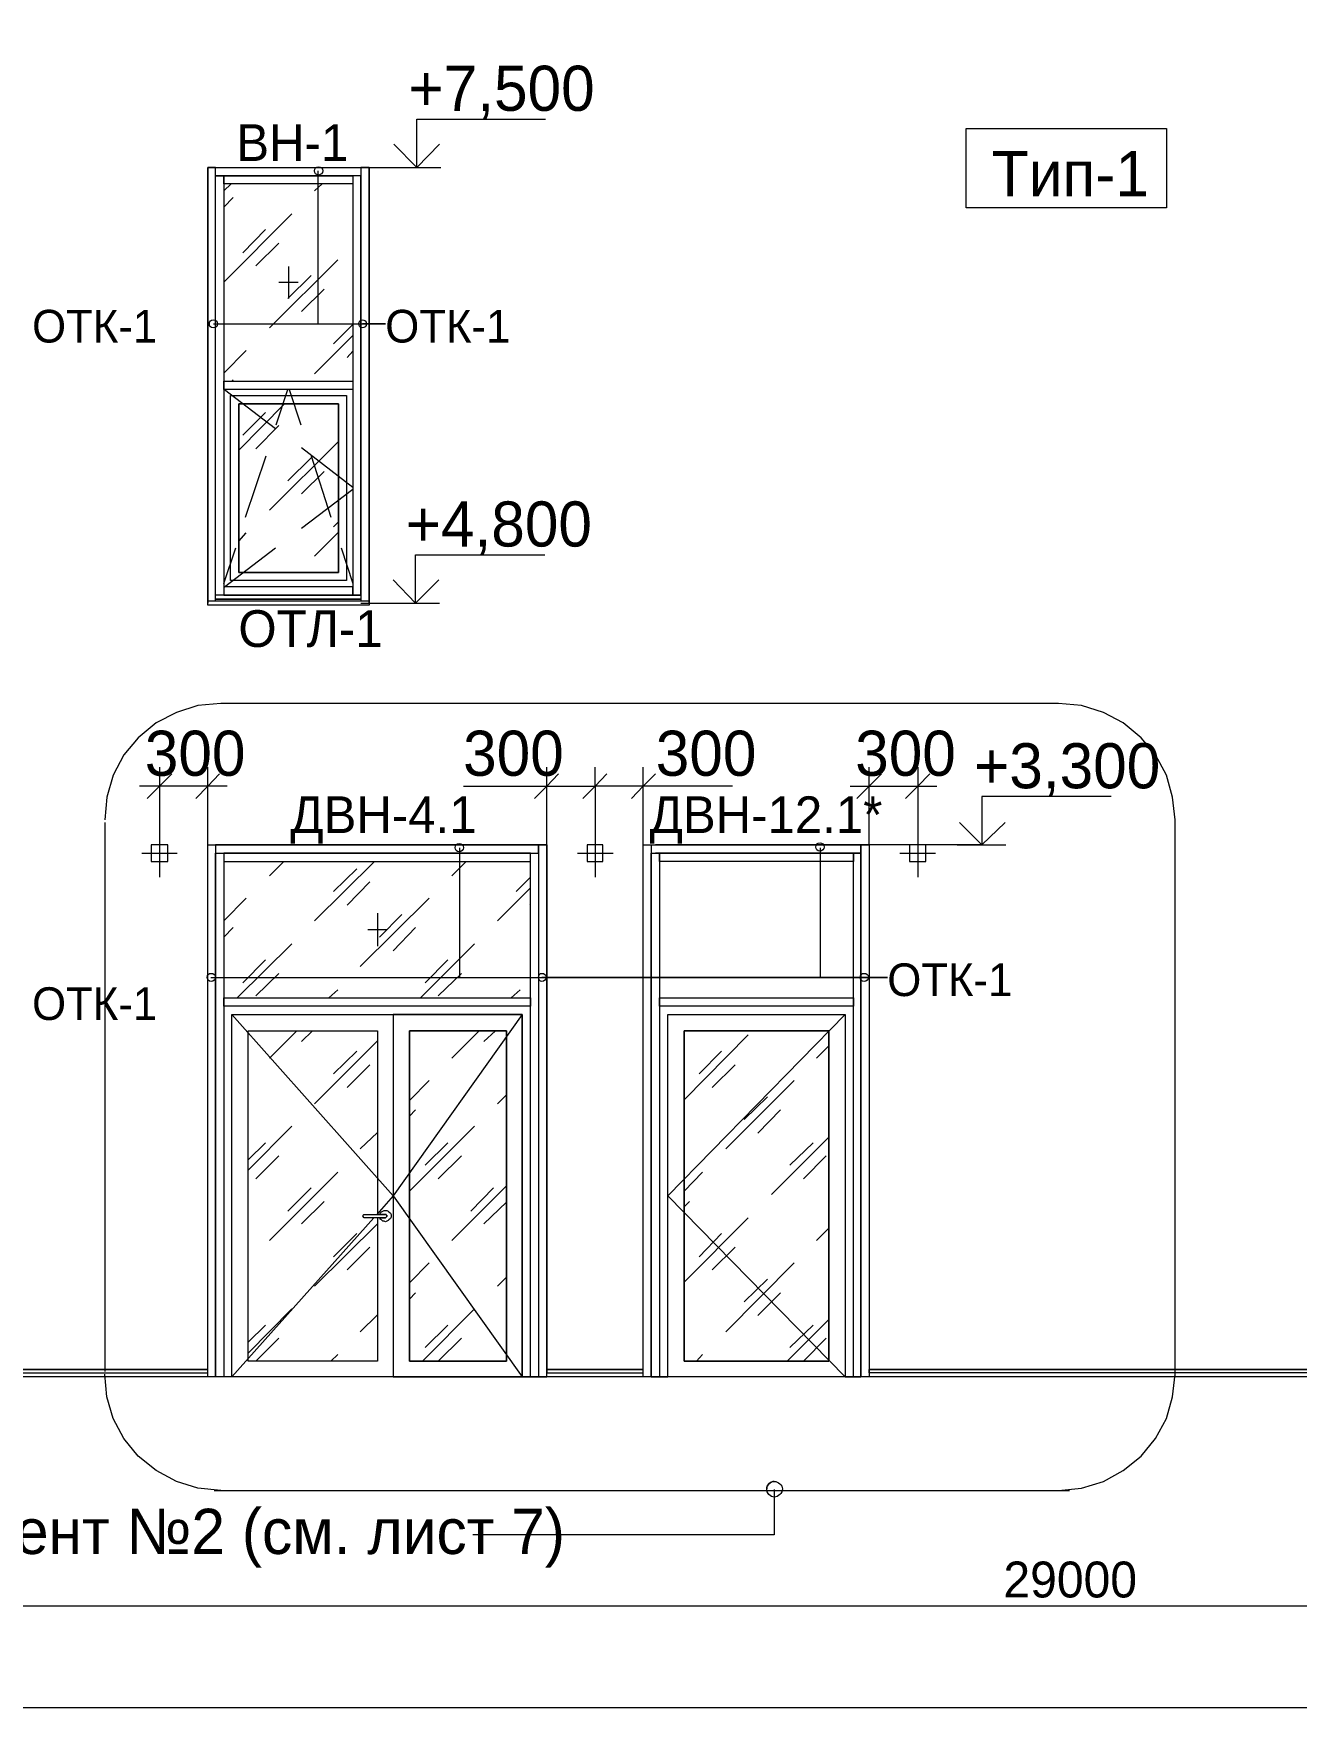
# Model space of a CAD drawing. Header units: millimetres. Extents: x 2294 to 908349, y -83289 to 219220.
# Drawn here: x 397015 to 404842, y 112340 to 122716 of the extents above; entities that cross this region are included whole.
import ezdxf

# ---------------------------------------------------------------- set-up
doc = ezdxf.new("R2010")
doc.units = ezdxf.units.MM
doc.layers.add('PDF _Геометрия', color=7, linetype='Continuous')
doc.layers.add('PDF _Текст', color=7, linetype='Continuous')

msp = doc.modelspace()

# ---------------------------------------------------------------- linework, layer by layer
at = {"layer": 'PDF _Геометрия', "lineweight": 9}
for points in [[(355033.6, 114435.6), (388559.4, 114435.6), (388559.4, 128188.8), (388559.4, 114435.6), (388580.6, 114435.6), (388580.6, 128188.8), (388580.6, 114435.6), (398096.5, 114435.6), (398096.5, 117686.6), (400196.1, 117686.6), (400196.1, 114435.6), (400793, 114435.6), (400793, 117686.6), (402194.1, 117686.6), (402194.1, 114435.6), (418173.9, 114435.6)], [(398934.7, 121885.8), (399133.6, 121885.8), (399391.8, 121885.8), (399391.8, 122186.3), (400187.6, 122186.3)], [(398143.1, 119197.8), (398143.1, 119261.3), (398143.1, 120535.5), (398143.1, 121835), (398193.9, 121835), (398193.9, 120535.5), (398193.9, 119235.9), (398143.1, 119235.9), (398143.1, 120535.5), (398143.1, 121809.6), (398143.1, 121885.8), (398096.5, 121885.8), (398096.5, 121809.6), (398096.5, 120535.5), (398096.5, 119261.3), (398096.5, 119185.1), (398096.5, 121885.8), (399095.5, 121885.8), (399095.5, 119185.1), (399095.5, 119261.3), (399095.5, 120535.5), (399095.5, 121809.6), (399095.5, 121885.8), (399044.7, 121885.8), (399044.7, 121809.6), (399044.7, 120535.5), (399044.7, 121835), (398993.9, 121835), (398993.9, 120535.5), (398993.9, 119235.9), (398993.9, 119286.7), (398193.9, 119286.7), (398193.9, 119235.9), (398993.9, 119235.9), (399044.7, 119235.9), (399044.7, 120535.5), (399044.7, 119261.3), (399044.7, 119197.8)], [(398778, 121864.6), (398778, 120916.4), (399197.1, 120916.4), (399053.2, 120916.4)], [(399239.4, 121885.8), (399540, 121885.8)], [(398193.9, 121741.9), (398240.4, 121784.2)], [(398756.9, 121741.9), (398803.4, 121784.2)], [(398193.9, 121640.3), (398253.1, 121699.5)], [(398193.9, 121174.6), (398617.2, 121597.9)], [(398312.4, 121356.7), (398452.1, 121500.6)], [(398392.8, 121276.2), (398536.7, 121415.9)], [(398477.5, 120891), (398900.8, 121314.3)], [(398591.8, 121073), (398735.7, 121217)], [(398596, 121272), (398596, 121073)], [(398536.7, 121174.6), (398655.3, 121174.6)], [(398676.4, 120992.6), (398816.1, 121132.3)], [(398130.4, 120916.4), (399197.1, 120916.4)], [(398875.4, 120793.7), (398993.9, 120912.2)], [(398756.9, 120607.4), (398993.9, 120844.5)], [(398193.9, 120611.6), (398333.6, 120751.3)], [(398960, 120709), (398993.9, 120747.1)], [(398198.1, 120510.1), (398515.6, 120268.8)], [(398244.7, 120560.8), (398253.1, 120569.3)], [(398519.8, 120289.9), (398591.8, 120510.1)], [(398600.2, 120510.1), (398672.2, 120289.9)], [(398287, 120133.3), (398570.6, 120421.2)], [(398312.4, 120226.4), (398452.1, 120366.1)], [(398392.8, 120141.8), (398536.7, 120285.7)], [(398477.5, 119760.8), (398900.8, 120184.1)], [(398329.3, 119718.5), (398456.3, 120099.4)], [(398591.8, 119942.8), (398735.7, 120086.7)], [(398676.4, 120150.2), (398993.9, 119904.7)], [(398735.7, 120099.4), (398858.5, 119718.5)], [(398676.4, 119862.4), (398816.1, 120002.1)], [(398676.4, 119650.7), (398993.9, 119892)], [(398875.4, 119659.2), (398905, 119688.8)], [(398287, 119570.3), (398333.6, 119621.1)], [(398756.9, 119477.2), (398905, 119625.3)], [(398193.9, 119307.9), (398270.1, 119528)], [(398198.1, 119286.7), (398515.6, 119528)], [(398922, 119528), (398993.9, 119307.9)], [(399044.7, 119185.1), (399290.2, 119185.1), (399383.4, 119185.1), (399383.4, 119485.7), (400183.4, 119485.7)], [(399044.7, 119235.9), (398143.1, 119235.9)], [(399095.5, 119202), (399095.5, 119197.8), (398096.5, 119197.8), (398096.5, 119202)], [(399095.5, 119197.8), (399095.5, 119172.4), (398096.5, 119172.4), (398096.5, 119197.8)], [(398096.5, 119172.4), (398096.5, 119180.9)], [(399044.7, 119210.5), (398143.1, 119210.5), (399044.7, 119210.5)], [(399044.7, 119210.5), (398143.1, 119210.5)], [(399095.5, 119180.9), (399095.5, 119172.4)], [(399231, 119185.1), (399531.5, 119185.1)], [(404090.5, 117843.2), (404073.6, 117982.9), (404035.5, 118118.4), (403967.8, 118245.4), (403878.9, 118351.2), (403768.8, 118444.3), (403646, 118507.8), (403510.6, 118550.1), (403366.7, 118562.8), (398176.9, 118562.8), (398033, 118550.1), (397901.8, 118507.8), (397774.8, 118444.3), (397664.7, 118351.2), (397575.8, 118245.4), (397508.1, 118118.4), (397470, 117982.9), (397457.3, 117843.2)], [(397796, 118169.2), (397796, 118050.6), (397796, 117788.2), (397796, 117487.6)], [(398096.5, 117686.6), (398096.5, 118050.6), (398096.5, 118169.2)], [(400073.3, 118050.6), (400496.6, 118050.6), (400496.6, 118169.2)], [(400196.1, 117686.6), (400196.1, 118050.6), (400196.1, 118169.2)], [(400793, 117686.6), (400793, 118050.6), (400793, 118169.2)], [(402194.1, 117686.6), (402194.1, 118050.6), (402194.1, 118169.2)], [(402494.7, 118169.2), (402494.7, 118050.6), (402494.7, 117788.2), (402494.7, 117487.6)], [(398215, 118050.6), (397673.2, 118050.6)], [(399679.7, 118050.6), (400153.8, 118050.6), (400344.3, 118050.6)], [(400915.7, 118050.6), (400496.6, 118050.6), (400496.6, 117788.2), (400496.6, 117487.6)], [(401347.5, 118050.6), (400873.4, 118050.6), (400644.8, 118050.6)], [(403692.6, 117987.1), (402892.6, 117987.1), (402892.6, 117686.6), (402223.7, 117686.6), (402143.3, 117686.6), (402143.3, 117635.8), (402117.9, 117635.8), (400869.2, 117635.8)], [(402075.6, 118050.6), (402613.2, 118050.6)], [(397457.3, 117826.3), (397457.3, 114422.9)], [(404090.5, 114389), (404090.5, 117847.5)], [(398143.1, 114389), (398143.1, 116713), (398143.1, 114389), (398096.5, 114389), (398096.5, 116713), (398096.5, 117610.4), (398096.5, 117686.6), (398143.1, 117686.6), (398143.1, 117610.4), (398143.1, 116713), (398143.1, 117635.8), (398168.5, 117635.8), (400119.9, 117635.8), (400145.3, 117635.8), (400145.3, 117686.6), (400119.9, 117686.6), (398168.5, 117686.6), (398143.1, 117686.6), (398143.1, 117635.8), (398193.9, 117635.8), (398193.9, 116713), (398193.9, 114389)], [(400043.7, 116636.8), (399243.7, 115510.8), (400043.7, 114389), (400043.7, 116636.8), (399243.7, 116636.8), (399243.7, 114389), (400043.7, 114389), (400103, 114389), (400094.5, 114389), (400145.3, 114389), (400196.1, 114389), (400196.1, 116713), (400196.1, 117610.4), (400196.1, 117686.6), (400145.3, 117686.6), (400145.3, 117610.4), (400145.3, 116713), (400145.3, 114389), (400136.8, 114389)], [(399654.3, 117669.7), (399654.3, 116865.4), (402308.4, 116865.4), (400166.5, 116865.4)], [(400843.8, 114389), (400843.8, 116713), (400843.8, 117635.8), (400894.6, 117635.8), (400894.6, 116713), (400894.6, 114389), (400886.1, 114389), (400945.4, 114389), (400945.4, 116636.8), (402045.9, 116636.8), (402045.9, 114389), (402105.2, 114389), (402096.7, 114389), (402096.7, 116713), (402096.7, 117635.8), (402096.7, 117585), (400894.6, 117585), (400894.6, 117635.8), (402096.7, 117635.8), (402143.3, 117635.8), (402143.3, 116713), (402143.3, 117610.4), (402143.3, 117686.6), (402194.1, 117686.6), (402194.1, 117610.4), (402194.1, 116713), (402194.1, 114389), (402143.3, 114389), (402143.3, 116713), (402143.3, 114389)], [(402143.3, 117686.6), (402117.9, 117686.6), (400869.2, 117686.6)], [(401889.3, 117669.7), (401889.3, 116865.4), (402308.4, 116865.4), (402164.5, 116865.4)], [(402740.2, 117686.6), (403040.7, 117686.6)], [(397685.9, 117635.8), (397906, 117635.8)], [(400094.5, 114389), (400094.5, 116713), (400094.5, 117635.8), (398193.9, 117635.8), (398193.9, 117585), (400094.5, 117585), (400094.5, 117635.8), (400145.3, 117635.8), (400145.3, 116713), (400145.3, 114389)], [(398477.5, 117496.1), (398566.4, 117585)], [(398756.9, 117216.7), (399129.4, 117585)], [(399607.7, 117496.1), (399696.6, 117585)], [(400386.6, 117635.8), (400606.7, 117635.8)], [(400843.8, 117635.8), (400856.5, 117635.8)], [(402384.6, 117635.8), (402604.7, 117635.8)], [(398875.4, 117398.8), (399019.3, 117538.4)], [(398960, 117314.1), (399099.7, 117458)], [(400005.6, 117398.8), (400094.5, 117487.6)], [(398193.9, 117216.7), (398333.6, 117356.4)], [(399040.5, 116933.1), (399468, 117356.4)], [(399891.3, 117216.7), (400094.5, 117419.9)], [(399146.3, 117263.3), (399146.3, 117060.1)], [(399159, 117115.1), (399298.7, 117254.8)], [(400090.3, 117314.1), (400094.5, 117318.3)], [(398193.9, 117115.1), (398253.1, 117174.4)], [(399087, 117161.7), (399205.6, 117161.7)], [(399243.7, 117030.5), (399383.4, 117174.4)], [(398278.5, 116738.4), (398617.2, 117072.8)], [(399413, 116738.4), (399747.4, 117072.8)], [(398312.4, 116831.5), (398452.1, 116975.4)], [(399442.6, 116831.5), (399582.3, 116975.4)], [(398113.4, 116865.4), (402308.4, 116865.4)], [(398392.8, 116751.1), (398536.7, 116890.8)], [(399523, 116751.1), (399667, 116890.8)], [(398845.8, 116738.4), (398900.8, 116789.2)], [(399976, 116738.4), (400031, 116789.2)], [(398244.7, 116636.8), (399243.7, 115510.8), (399142.1, 115396.5)], [(399125.1, 115375.4), (398244.7, 114389), (398244.7, 116636.8), (400043.7, 116636.8), (400043.7, 114389)], [(402045.9, 116636.8), (400945.4, 115510.8), (402045.9, 114389)], [(399146.3, 115375.4), (399146.3, 114486.4), (398346.3, 114486.4), (398346.3, 116535.2), (399146.3, 116535.2), (399146.3, 115396.5)], [(398477.5, 116365.9), (398646.8, 116535.2)], [(398676.4, 116467.5), (398744.2, 116535.2)], [(399607.7, 116365.9), (399777, 116535.2)], [(399806.7, 116467.5), (399878.6, 116535.2)], [(398756.9, 116082.3), (399146.3, 116471.7)], [(401046.9, 116107.7), (401444.9, 116509.8)], [(401868.2, 116365.9), (401944.4, 116442.1)], [(398875.4, 116268.5), (399019.3, 116408.2)], [(398960, 116183.9), (399099.7, 116323.6)], [(401140.1, 116268.5), (401279.8, 116408.2)], [(401220.5, 116183.9), (401364.4, 116323.6)], [(399345.3, 116103.4), (399468, 116226.2)], [(401305.2, 115802.9), (401728.5, 116226.2)], [(399891.3, 116082.3), (399946.4, 116137.3)], [(401419.5, 115984.9), (401563.4, 116124.6)], [(399345.3, 116006.1), (399383.4, 116044.2)], [(401504.1, 115900.2), (401643.8, 116044.2)], [(398346.3, 115671.7), (398617.2, 115942.6)], [(399040.5, 115802.9), (399146.3, 115904.5)], [(399345.3, 115540.4), (399747.4, 115942.6)], [(398346.3, 115735.2), (398452.1, 115841)], [(399442.6, 115701.3), (399582.3, 115841)], [(401588.8, 115519.3), (401944.4, 115874.9)], [(401703.1, 115701.3), (401847, 115841)], [(398392.8, 115616.6), (398536.7, 115760.6)], [(399523, 115616.6), (399667, 115760.6)], [(401787.7, 115616.6), (401927.4, 115760.6)], [(398477.5, 115235.7), (398900.8, 115659)], [(401046.9, 115540.4), (401161.2, 115659)], [(398591.8, 115417.7), (398735.7, 115561.6)], [(399607.7, 115235.7), (399946.4, 115574.3)], [(399726.2, 115417.7), (399865.9, 115561.6)], [(398676.4, 115337.3), (398816.1, 115476.9)], [(399806.7, 115337.3), (399946.4, 115472.7)], [(401046.9, 115443.1), (401080.8, 115476.9)], [(398756.9, 114952), (399146.3, 115337.3)], [(401046.9, 114977.4), (401444.9, 115375.4)], [(401868.2, 115235.7), (401944.4, 115311.9)], [(398875.4, 115134.1), (399019.3, 115278)], [(398960, 115053.6), (399099.7, 115193.3)], [(401140.1, 115134.1), (401279.8, 115278)], [(401220.5, 115053.6), (401364.4, 115193.3)], [(399345.3, 114973.2), (399468, 115096)], [(401305.2, 114668.4), (401728.5, 115096)], [(399891.3, 114952), (399946.4, 115007.1)], [(401419.5, 114854.7), (401563.4, 114994.4)], [(399345.3, 114871.6), (399383.4, 114909.7)], [(401504.1, 114770), (401643.8, 114909.7)], [(398346.3, 114537.2), (398617.2, 114812.4)], [(399040.5, 114668.4), (399146.3, 114774.3)], [(399425.7, 114486.4), (399747.4, 114812.4)], [(398346.3, 114604.9), (398452.1, 114710.8)], [(399442.6, 114571.1), (399582.3, 114710.8)], [(401686.1, 114486.4), (401944.4, 114744.6)], [(401703.1, 114571.1), (401847, 114710.8)], [(398392.8, 114486.4), (398536.7, 114630.3)], [(399523, 114486.4), (399667, 114630.3)], [(401787.7, 114486.4), (401927.4, 114630.3)], [(398858.5, 114486.4), (398900.8, 114528.7)], [(401123.1, 114486.4), (401161.2, 114528.7)], [(418051.1, 112628.1), (418051.1, 114389), (399192.9, 114389), (313405.7, 114389)], [(398176.9, 113686.4), (398033, 113699.1), (397901.8, 113741.4), (397774.8, 113809.1), (397664.7, 113898), (397575.8, 114008.1), (397508.1, 114130.8), (397470, 114266.3), (397457.3, 114406)], [(400793, 114435.6), (400196.1, 114435.6), (400793, 114435.6)], [(400856.5, 114389), (400843.8, 114389), (400894.6, 114389)], [(402096.7, 114389), (402143.3, 114389), (402134.8, 114389)], [(403366.7, 113686.4), (403510.6, 113699.1), (403646, 113741.4), (403768.8, 113809.1), (403878.9, 113898), (403967.8, 114008.1), (404035.5, 114130.8), (404073.6, 114266.3), (404090.5, 114406)], [(398134.6, 113686.4), (403434.4, 113686.4)], [(401605.7, 113690.6), (401605.7, 113411.2), (399747.4, 113411.2), (399738.9, 113411.2)], [(388915, 113038.7), (388847.3, 112971), (417962.3, 112971)], [(314235.4, 112340.2), (417962.3, 112340.2)]]:
    msp.add_lwpolyline(points, dxfattribs=at)
at = {"layer": 'PDF _Геометрия', "lineweight": 18}
for points in [[(399247.9, 122029.7), (399391.8, 121885.8), (399531.5, 122029.7)], [(399243.7, 119329), (399383.4, 119185.1), (399527.3, 119329)], [(397719.8, 117974.4), (397796, 118050.6), (397872.2, 118126.8)], [(398020.3, 117974.4), (398096.5, 118050.6), (398168.5, 118126.8)], [(400268.1, 118126.8), (400196.1, 118050.6), (400119.9, 117974.4)], [(400568.6, 118126.8), (400496.6, 118050.6), (400420.5, 117974.4)], [(400869.2, 118126.8), (400793, 118050.6), (400721, 117974.4)], [(402270.3, 118126.8), (402194.1, 118050.6), (402117.9, 117974.4)], [(402570.8, 118126.8), (402494.7, 118050.6), (402418.5, 117974.4)], [(402752.9, 117826.3), (402892.6, 117686.6), (403036.5, 117826.3)]]:
    msp.add_lwpolyline(points, dxfattribs=at)
at = {"layer": 'PDF _Геометрия', "lineweight": 9}
for points in [[(402795.2, 122127.1), (404035.5, 122127.1), (404035.5, 121636), (402795.2, 121636)], [(399019.3, 121835), (398168.5, 121835), (398143.1, 121835), (398143.1, 121885.8), (398168.5, 121885.8), (399019.3, 121885.8), (399044.7, 121885.8), (399044.7, 121835)], [(398993.9, 121784.2), (398193.9, 121784.2), (398193.9, 121835), (398993.9, 121835)], [(398993.9, 120510.1), (398193.9, 120510.1), (398193.9, 120560.8), (398993.9, 120560.8)], [(398236.2, 120472), (398955.8, 120472), (398955.8, 119324.8), (398236.2, 119324.8)], [(398955.8, 120472), (398955.8, 119324.8), (398236.2, 119324.8), (398236.2, 120472)], [(398905, 120421.2), (398287, 120421.2), (398287, 119375.6), (398905, 119375.6)], [(398287, 119375.6), (398287, 120421.2), (398905, 120421.2), (398905, 119375.6)], [(397846.8, 117686.6), (397745.2, 117686.6), (397745.2, 117585), (397846.8, 117585)], [(400543.2, 117686.6), (400445.9, 117686.6), (400445.9, 117585), (400543.2, 117585)], [(400793, 114389), (400793, 116713), (400793, 117610.4), (400793, 117686.6), (400843.8, 117686.6), (400843.8, 117610.4), (400843.8, 116713), (400843.8, 114389)], [(402545.5, 117686.6), (402443.9, 117686.6), (402443.9, 117585), (402545.5, 117585)], [(400094.5, 116687.6), (398193.9, 116687.6), (398193.9, 116738.4), (400094.5, 116738.4)], [(400894.6, 116738.4), (402096.7, 116738.4), (402096.7, 116687.6), (400894.6, 116687.6)], [(398244.7, 116636.8), (399243.7, 116636.8), (399243.7, 114389), (398244.7, 114389)], [(400945.4, 114389), (400945.4, 116636.8), (402045.9, 116636.8), (402045.9, 114389)], [(399946.4, 114486.4), (399946.4, 116535.2), (399345.3, 116535.2), (399345.3, 114486.4)], [(401046.9, 116535.2), (401944.4, 116535.2), (401944.4, 114486.4), (401046.9, 114486.4)], [(401944.4, 116535.2), (401046.9, 116535.2), (401046.9, 114486.4), (401944.4, 114486.4)], [(399065.9, 115375.4), (399061.6, 115375.4), (399061.6, 115379.6), (399057.4, 115379.6), (399057.4, 115383.8), (399053.2, 115388), (399057.4, 115388), (399057.4, 115392.3), (399061.6, 115396.5), (399065.9, 115396.5), (399197.1, 115396.5), (399201.3, 115396.5), (399201.3, 115392.3), (399205.6, 115392.3), (399205.6, 115388), (399205.6, 115383.8), (399201.3, 115379.6), (399197.1, 115375.4)], [(399163.2, 115375.4), (399197.1, 115375.4), (399201.3, 115379.6), (399205.6, 115383.8), (399205.6, 115388), (399205.6, 115392.3), (399201.3, 115392.3), (399201.3, 115396.5), (399197.1, 115396.5), (399163.2, 115396.5), (399163.2, 115405), (399171.7, 115413.4), (399180.2, 115417.7), (399188.6, 115421.9), (399197.1, 115421.9), (399205.6, 115421.9), (399214, 115417.7), (399218.3, 115413.4), (399226.7, 115405), (399231, 115396.5), (399231, 115388), (399231, 115379.6), (399226.7, 115371.1), (399218.3, 115362.7), (399214, 115358.4), (399205.6, 115354.2), (399197.1, 115350), (399188.6, 115354.2), (399180.2, 115354.2), (399171.7, 115362.7), (399163.2, 115366.9)], [(398096.5, 114414.4), (398096.5, 114435.6), (318603.9, 114435.6), (355012.4, 114435.6), (318603.9, 114435.6), (318603.9, 114414.4)], [(388580.6, 114435.6), (398096.5, 114435.6)], [(400793, 114414.4), (400793, 114435.6), (400196.1, 114435.6), (400196.1, 114414.4)], [(402194.1, 114435.6), (418169.7, 114435.6)], [(418169.7, 114414.4), (402194.1, 114414.4), (402194.1, 114435.6), (418169.7, 114435.6)]]:
    msp.add_lwpolyline(points, close=True, dxfattribs=at)
at = {"layer": 'PDF _Геометрия', "color": 171, "lineweight": 9, "true_color": 0x8080ff}
msp.add_lwpolyline([(399146.3, 115375.4), (399146.3, 114486.4), (398346.3, 114486.4), (398346.3, 116535.2), (399146.3, 116535.2), (399146.3, 115396.5)], dxfattribs=at)
msp.add_lwpolyline([(399345.3, 114486.4), (399345.3, 116535.2), (399946.4, 116535.2), (399946.4, 114486.4)], close=True, dxfattribs=at)
at = {"layer": 'PDF _Геометрия', "lineweight": 9}
msp.add_lwpolyline([(401605.7, 113741.4, 0.4090909), (401559.1, 113694.8, -0.4090909)], format="xyb", close=True, dxfattribs=at)
for points in [[(398756.9, 121864.6), (398756.9, 121881.6), (398765.3, 121890), (398782.3, 121890)], [(398756.9, 121864.6), (398756.9, 121881.6), (398765.3, 121890), (398782.3, 121890)], [(398782.3, 121839.2), (398765.3, 121839.2), (398756.9, 121851.9), (398756.9, 121864.6)], [(398782.3, 121839.2), (398765.3, 121839.2), (398756.9, 121851.9), (398756.9, 121864.6)], [(398782.3, 121890), (398795, 121890), (398807.7, 121881.6), (398807.7, 121864.6)], [(398782.3, 121890), (398795, 121890), (398807.7, 121881.6), (398807.7, 121864.6)], [(398807.7, 121864.6), (398807.7, 121851.9), (398795, 121839.2), (398782.3, 121839.2)], [(398807.7, 121864.6), (398807.7, 121851.9), (398795, 121839.2), (398782.3, 121839.2)], [(398105, 120916.4), (398105, 120933.4), (398113.4, 120941.8), (398130.4, 120941.8)], [(398105, 120916.4), (398105, 120933.4), (398113.4, 120941.8), (398130.4, 120941.8)], [(398130.4, 120891), (398113.4, 120891), (398105, 120903.7), (398105, 120916.4)], [(398130.4, 120891), (398113.4, 120891), (398105, 120903.7), (398105, 120916.4)], [(398130.4, 120941.8), (398143.1, 120941.8), (398155.8, 120933.4), (398155.8, 120916.4)], [(398130.4, 120941.8), (398143.1, 120941.8), (398155.8, 120933.4), (398155.8, 120916.4)], [(398155.8, 120916.4), (398155.8, 120903.7), (398143.1, 120891), (398130.4, 120891)], [(398155.8, 120916.4), (398155.8, 120903.7), (398143.1, 120891), (398130.4, 120891)], [(399032, 120916.4), (399032, 120933.4), (399040.5, 120941.8), (399053.2, 120941.8)], [(399032, 120916.4), (399032, 120933.4), (399040.5, 120941.8), (399053.2, 120941.8)], [(399053.2, 120891), (399040.5, 120891), (399032, 120903.7), (399032, 120916.4)], [(399053.2, 120891), (399040.5, 120891), (399032, 120903.7), (399032, 120916.4)], [(399053.2, 120941.8), (399065.9, 120941.8), (399078.6, 120933.4), (399078.6, 120916.4)], [(399053.2, 120941.8), (399065.9, 120941.8), (399078.6, 120933.4), (399078.6, 120916.4)], [(399078.6, 120916.4), (399078.6, 120903.7), (399065.9, 120891), (399053.2, 120891)], [(399078.6, 120916.4), (399078.6, 120903.7), (399065.9, 120891), (399053.2, 120891)], [(399628.9, 117669.7), (399628.9, 117686.6), (399637.3, 117695.1), (399654.3, 117695.1)], [(399628.9, 117669.7), (399628.9, 117686.6), (399637.3, 117695.1), (399654.3, 117695.1)], [(399654.3, 117644.3), (399637.3, 117644.3), (399628.9, 117657), (399628.9, 117669.7)], [(399654.3, 117644.3), (399637.3, 117644.3), (399628.9, 117657), (399628.9, 117669.7)], [(399654.3, 117695.1), (399667, 117695.1), (399679.7, 117686.6), (399679.7, 117669.7)], [(399654.3, 117695.1), (399667, 117695.1), (399679.7, 117686.6), (399679.7, 117669.7)], [(399679.7, 117669.7), (399679.7, 117657), (399667, 117644.3), (399654.3, 117644.3)], [(399679.7, 117669.7), (399679.7, 117657), (399667, 117644.3), (399654.3, 117644.3)], [(401863.9, 117673.9), (401863.9, 117690.8), (401872.4, 117699.3), (401889.3, 117699.3)], [(401863.9, 117673.9), (401863.9, 117690.8), (401872.4, 117699.3), (401889.3, 117699.3)], [(401889.3, 117648.5), (401872.4, 117648.5), (401863.9, 117661.2), (401863.9, 117673.9)], [(401889.3, 117648.5), (401872.4, 117648.5), (401863.9, 117661.2), (401863.9, 117673.9)], [(401889.3, 117699.3), (401902, 117699.3), (401914.7, 117690.8), (401914.7, 117673.9)], [(401889.3, 117699.3), (401902, 117699.3), (401914.7, 117690.8), (401914.7, 117673.9)], [(401914.7, 117673.9), (401914.7, 117661.2), (401902, 117648.5), (401889.3, 117648.5)], [(401914.7, 117673.9), (401914.7, 117661.2), (401902, 117648.5), (401889.3, 117648.5)], [(398092.3, 116865.4), (398092.3, 116882.3), (398100.7, 116890.8), (398117.7, 116890.8)], [(398092.3, 116865.4), (398092.3, 116882.3), (398100.7, 116890.8), (398117.7, 116890.8)], [(398117.7, 116840), (398100.7, 116840), (398092.3, 116852.7), (398092.3, 116865.4)], [(398117.7, 116840), (398100.7, 116840), (398092.3, 116852.7), (398092.3, 116865.4)], [(398117.7, 116890.8), (398130.4, 116890.8), (398143.1, 116882.3), (398143.1, 116865.4)], [(398117.7, 116890.8), (398130.4, 116890.8), (398143.1, 116882.3), (398143.1, 116865.4)], [(398143.1, 116865.4), (398143.1, 116852.7), (398130.4, 116840), (398117.7, 116840)], [(398143.1, 116865.4), (398143.1, 116852.7), (398130.4, 116840), (398117.7, 116840)], [(400145.3, 116865.4), (400145.3, 116882.3), (400153.8, 116890.8), (400166.5, 116890.8)], [(400145.3, 116865.4), (400145.3, 116882.3), (400153.8, 116890.8), (400166.5, 116890.8)], [(400166.5, 116840), (400153.8, 116840), (400145.3, 116852.7), (400145.3, 116865.4)], [(400166.5, 116840), (400153.8, 116840), (400145.3, 116852.7), (400145.3, 116865.4)], [(400166.5, 116890.8), (400179.2, 116890.8), (400191.9, 116882.3), (400191.9, 116865.4)], [(400166.5, 116890.8), (400179.2, 116890.8), (400191.9, 116882.3), (400191.9, 116865.4)], [(400191.9, 116865.4), (400191.9, 116852.7), (400179.2, 116840), (400166.5, 116840)], [(400191.9, 116865.4), (400191.9, 116852.7), (400179.2, 116840), (400166.5, 116840)], [(402139.1, 116865.4), (402139.1, 116882.3), (402147.5, 116890.8), (402164.5, 116890.8)], [(402139.1, 116865.4), (402139.1, 116882.3), (402147.5, 116890.8), (402164.5, 116890.8)], [(402164.5, 116840), (402147.5, 116840), (402139.1, 116852.7), (402139.1, 116865.4)], [(402164.5, 116840), (402147.5, 116840), (402139.1, 116852.7), (402139.1, 116865.4)], [(402164.5, 116890.8), (402177.2, 116890.8), (402189.9, 116882.3), (402189.9, 116865.4)], [(402164.5, 116890.8), (402177.2, 116890.8), (402189.9, 116882.3), (402189.9, 116865.4)], [(402189.9, 116865.4), (402189.9, 116852.7), (402177.2, 116840), (402164.5, 116840)], [(402189.9, 116865.4), (402189.9, 116852.7), (402177.2, 116840), (402164.5, 116840)], [(401605.7, 113741.4), (401631.1, 113741.4), (401656.5, 113720.2), (401656.5, 113694.8)], [(401605.7, 113741.4), (401631.1, 113741.4), (401656.5, 113720.2), (401656.5, 113694.8)], [(401605.7, 113644), (401580.3, 113644), (401559.1, 113669.4), (401559.1, 113694.8)], [(401605.7, 113644), (401580.3, 113644), (401559.1, 113669.4), (401559.1, 113694.8)], [(401656.5, 113694.8), (401656.5, 113669.4), (401631.1, 113644), (401605.7, 113644)], [(401656.5, 113694.8), (401656.5, 113669.4), (401631.1, 113644), (401605.7, 113644)]]:
    msp.add_open_spline(points, degree=3, dxfattribs=at)

# ---------------------------------------------------------------- texts
at = {"layer": 'PDF _Текст', "attachment_point": 4, "style": ''}
for s, insert, char_height in [('+7,500', (399339, 122350.7), 279.59), ('ВН-1', (398272.3, 122040), 227.83), ('Тип-1', (402953.9, 121847.2), 280.28), ('ОТК-1', (397006.6, 120900.7), 202.67), ('ОТК-1', (399195.1, 120900.7), 202.67), ('+4,800', (399322, 119650.1), 279.59), ('ОТЛ-1', (398285, 119026.1), 227.83), ('300', (397705.1, 118253.2), 279.59), ('300', (399677.6, 118253.2), 279.59), ('300', (400871.3, 118253.2), 279.59), ('300', (402107.3, 118253.2), 279.59), ('+3,300', (402843.9, 118151.6), 279.59), ('ДВН-4.1', (398606.7, 117840.9), 227.83), ('ДВН-12.1*', (400833.2, 117840.9), 227.83), ('ОТК-1', (402306.3, 116849.8), 202.67), ('ОТК-1', (397006.6, 116701.6), 202.67), ('Фрагмент №2 (см. лист 7)', (395804.4, 113389.7), 280.279), ('29000', (403025.9, 113132), 222.68)]:
    msp.add_mtext(s, dxfattribs=dict(at, insert=insert, char_height=char_height))

doc.saveas('drawing.dxf')
